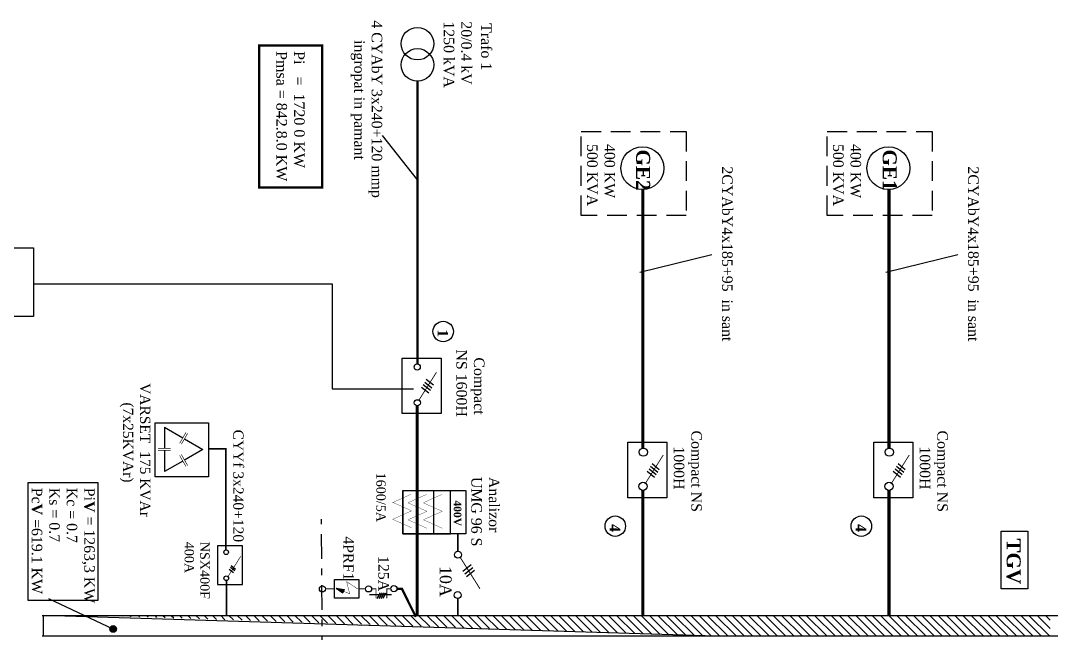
# Model space of a CAD drawing. Extents: x -12085 to 47, y -14993 to 123352.
# Drawn here: x -12050.2 to -12028.1, y -14919.7 to -14906.56 of the extents above; entities that cross this region are included whole.
import ezdxf

# ---------------------------------------------------------------- set-up
doc = ezdxf.new("R2010")
doc.units = 0
doc.header["$MEASUREMENT"] = 0
doc.linetypes.add('DASHED', pattern=[0.211667, 0.141111, -0.070556])
doc.linetypes.add('DOUBLE_DASHED', pattern=[1.093611, 0.529167, -0.211667, 0.141111, -0.211667])
doc.layers.add('Circuite', color=7, linetype='CONTINUOUS', lineweight=25)
doc.layers.add('ELECTRICAL', color=7, linetype='CONTINUOUS')
doc.layers.add('Texte', color=7, linetype='CONTINUOUS')

msp = doc.modelspace()

# ---------------------------------------------------------------- hatches: boundary and pattern name
at = {"layer": 'Circuite', "linetype": 'Continuous'}
h = msp.add_hatch(color=256, dxfattribs=at)
h.paths.add_polyline_path([(-12043.277, -14918.792), (-12043.263, -14918.759), (-12043.423, -14918.731)])
h.paths.add_polyline_path([(-12043.292, -14918.827), (-12043.277, -14918.792), (-12043.423, -14918.731), (-12043.431, -14918.729)])
at = {"layer": 'Circuite', "linetype": 'Continuous', "ltscale": 5}
h = msp.add_hatch(dxfattribs=at)
h.set_pattern_fill('ANSI31', color=1, angle=-90, style=0)
h.set_pattern_definition([(315, (-11933.80855, -14900.24343), (0.08838835, 0.08838835), [])])
h.paths.add_polyline_path([(-12028.129, -14919.759), (-12028.129, -14919.312), (-12042.974, -14919.312), (-12042.973, -14919.499), (-12035.29, -14919.759)])
h.paths.add_polyline_path([(-12042.973, -14919.499), (-12042.974, -14919.312), (-12044.284, -14919.312), (-12044.228, -14919.457)])
h.paths.add_polyline_path([(-12044.228, -14919.457), (-12044.284, -14919.312), (-12048.485, -14919.312)])
at = {"layer": 'ELECTRICAL', "linetype": 'Continuous'}
msp.add_hatch(color=1, dxfattribs=at).paths.add_polyline_path([(-12048.211, -14919.531, 1), (-12048.211, -14919.673, 1)])

# ---------------------------------------------------------------- linework, layer by layer
at = {"layer": 'Circuite', "linetype": 'Continuous', "ltscale": 5}
for p, q in [((-12041.689, -14909.973), (-12042.442, -14909.023)), ((-12049.931, -14912.201), (-12043.518, -14912.201)), ((-12043.518, -14912.201), (-12043.518, -14914.452)), ((-12043.518, -14914.452), (-12041.776, -14914.452))]:
    msp.add_line(p, q, dxfattribs=at)
at = {"layer": 'Circuite', "linetype": 'Continuous'}
for p, q in [((-12047.115, -14915.276), (-12047.115, -14915.732)), ((-12047.115, -14915.276), (-12046.72, -14915.504)), ((-12046.684, -14915.525), (-12046.29, -14915.753)), ((-12047.115, -14915.773), (-12047.115, -14916.229)), ((-12046.29, -14915.753), (-12046.684, -14915.981)), ((-12046.72, -14916.001), (-12047.115, -14916.229)), ((-12043.432, -14918.729), (-12043.263, -14918.759)), ((-12043.432, -14918.729), (-12043.292, -14918.827)), ((-12043.263, -14918.759), (-12043.292, -14918.827)), ((-12042.251, -14918.873), (-12042.719, -14918.873)), ((-12042.493, -14918.828), (-12042.56, -14918.946)), ((-12042.45, -14918.828), (-12042.517, -14918.946)), ((-12042.408, -14918.828), (-12042.475, -14918.946)), ((-12042.367, -14918.832), (-12042.434, -14918.95))]:
    msp.add_line(p, q, dxfattribs=at)
at = {"layer": 'Circuite', "linetype": 'DOUBLE_DASHED'}
for p, q in [((-12045.73, -14918.319), (-12045.637, -14918.393)), ((-12045.701, -14918.274), (-12045.608, -14918.349)), ((-12045.681, -14918.242), (-12045.588, -14918.317)), ((-12040.715, -14918.36), (-12040.542, -14918.221)), ((-12040.675, -14918.421), (-12040.502, -14918.283)), ((-12040.639, -14918.48), (-12040.466, -14918.342))]:
    msp.add_line(p, q, dxfattribs=at)
at = {"layer": 'Circuite', "linetype": 'Continuous', "ltscale": 5, "const_width": 0.05, "flags": 128}
for points in [[(-12041.693, -14913.913), (-12041.693, -14907.843)], [(-12042.127, -14918.738), (-12042.026, -14918.738), (-12041.726, -14919.343)]]:
    msp.add_lwpolyline(points, dxfattribs=at)
at = {"layer": 'Circuite', "linetype": 'Continuous', "ltscale": 5}
for points in [[(-12049.918, -14911.433), (-12049.918, -14912.902), (-12051.81, -14912.902), (-12051.81, -14911.433)], [(-12040.657, -14916.63), (-12040.657, -14917.56), (-12042.008, -14917.56), (-12042.008, -14916.63)]]:
    msp.add_lwpolyline(points, close=True, dxfattribs=at)
at = {"layer": 'Circuite', "linetype": 'Continuous'}
for points in [[(-12046.172, -14915.181), (-12046.172, -14916.34), (-12047.312, -14916.34), (-12047.312, -14915.181)], [(-12045.977, -14917.817), (-12045.977, -14918.652), (-12045.444, -14918.652), (-12045.444, -14917.817)], [(-12042.95, -14918.543), (-12042.95, -14918.945), (-12043.469, -14918.945), (-12043.469, -14918.543)]]:
    msp.add_lwpolyline(points, close=True, dxfattribs=at)
at = {"layer": 'Circuite', "linetype": 'Continuous', "flags": 128}
for points, const_width in [([(-12046.72, -14915.504), (-12046.652, -14915.386), (-12046.788, -14915.622)], 0.0136), ([(-12046.684, -14915.525), (-12046.616, -14915.407), (-12046.752, -14915.642)], 0.0136), ([(-12046.69, -14915.453), (-12046.749, -14915.555)], 0.00681), ([(-12046.655, -14915.473), (-12046.714, -14915.576)], 0.00681), ([(-12047.114, -14915.732), (-12046.978, -14915.732), (-12047.25, -14915.732)], 0.0136), ([(-12047.114, -14915.773), (-12046.978, -14915.773), (-12047.25, -14915.773)], 0.0136), ([(-12047.055, -14915.732), (-12047.173, -14915.732)], 0.00681), ([(-12047.055, -14915.773), (-12047.173, -14915.773)], 0.00681), ([(-12046.72, -14916.002), (-12046.652, -14916.12), (-12046.788, -14915.884)], 0.0136), ([(-12046.684, -14915.981), (-12046.616, -14916.099), (-12046.752, -14915.863)], 0.0136), ([(-12045.796, -14917.906), (-12045.796, -14915.742), (-12046.182, -14915.742)], 0.034), ([(-12046.69, -14916.053), (-12046.749, -14915.951)], 0.00681), ([(-12046.655, -14916.032), (-12046.714, -14915.93)], 0.00681), ([(-12040.825, -14917.935), (-12040.825, -14917.554)], 0.0303), ([(-12045.797, -14917.892), (-12045.796, -14917.906)], 0.034), ([(-12045.762, -14918.495), (-12045.478, -14918.043)], 0.0136), ([(-12040.772, -14918.071), (-12040.35, -14918.742)], 0.0202), ([(-12040.772, -14918.071), (-12040.35, -14918.742)], 0.0202), ([(-12045.785, -14919.308), (-12045.785, -14918.566)], 0.034), ([(-12043.466, -14918.742), (-12043.665, -14918.742)], 0.018), ([(-12042.969, -14918.746), (-12043.209, -14918.589), (-12043.145, -14918.848), (-12043.431, -14918.728), (-12043.431, -14918.728)], 0.009), ([(-12042.806, -14918.742), (-12042.947, -14918.742)], 0.018), ([(-12042.688, -14918.74), (-12042.581, -14918.74), (-12042.581, -14918.942)], 0.018), ([(-12042.267, -14918.74), (-12042.347, -14918.74), (-12042.347, -14918.942)], 0.018), ([(-12040.825, -14919.321), (-12040.825, -14918.934)], 0.0303)]:
    msp.add_lwpolyline(points, dxfattribs=dict(at, const_width=const_width))
at = {"layer": 'Circuite', "color": 1, "linetype": 'Continuous', "ltscale": 5}
msp.add_lwpolyline([(-12028.61, -14917.503), (-12028.61, -14918.74), (-12029.181, -14918.74), (-12029.181, -14917.503)], close=True, dxfattribs=at)
at = {"layer": 'Circuite', "linetype": 'Continuous', "ltscale": 5}
for centre in [(-12041.691, -14907.054), (-12041.691, -14907.509)]:
    msp.add_circle(centre, 0.349, dxfattribs=at)
at = {"layer": 'Circuite', "color": 1, "linetype": 'Continuous', "ltscale": 5}
for centre in [(-12041.139, -14913.225), (-12037.451, -14917.398), (-12032.177, -14917.398)]:
    msp.add_circle(centre, 0.219, dxfattribs=at)
at = {"layer": 'Circuite', "linetype": 'Continuous'}
for centre, radius in [((-12045.791, -14917.956), 0.05), ((-12040.824, -14918.011), 0.0743), ((-12045.789, -14918.515), 0.05), ((-12043.728, -14918.742), 0.0662), ((-12042.74, -14918.742), 0.0662), ((-12042.197, -14918.739), 0.0662), ((-12040.827, -14918.875), 0.0743)]:
    msp.add_circle(centre, radius, dxfattribs=at)
at = {"layer": 'ELECTRICAL', "linetype": 'Continuous'}
for p, q in [((-12035.382, -14911.584), (-12036.923, -14911.958)), ((-12030.109, -14911.584), (-12031.65, -14911.958)), ((-12041.698, -14913.919), (-12041.698, -14913.919)), ((-12036.86, -14915.725), (-12036.86, -14915.725)), ((-12031.586, -14915.725), (-12031.586, -14915.725)), ((-12049.715, -14919.312), (-12049.715, -14919.759)), ((-12035.29, -14919.759), (-12049.715, -14919.312))]:
    msp.add_line(p, q, dxfattribs=at)
at = {"layer": 'ELECTRICAL', "linetype": 'DOUBLE_DASHED'}
for p, q in [((-12041.534, -14914.308), (-12041.38, -14914.432)), ((-12041.501, -14914.246), (-12041.347, -14914.37)), ((-12041.602, -14914.416), (-12041.448, -14914.539)), ((-12041.566, -14914.361), (-12041.412, -14914.484)), ((-12036.696, -14916.115), (-12036.542, -14916.238)), ((-12036.661, -14916.057), (-12036.507, -14916.181)), ((-12031.423, -14916.115), (-12031.269, -14916.238)), ((-12031.388, -14916.057), (-12031.234, -14916.181)), ((-12036.764, -14916.222), (-12036.61, -14916.345)), ((-12036.728, -14916.167), (-12036.574, -14916.291)), ((-12031.491, -14916.222), (-12031.337, -14916.345)), ((-12031.455, -14916.167), (-12031.301, -14916.291)), ((-12043.728, -14920.284), (-12043.749, -14917.25))]:
    msp.add_line(p, q, dxfattribs=at)
at = {"layer": 'ELECTRICAL', "color": 1, "linetype": 'Continuous'}
msp.add_line((-12049.597, -14918.951), (-12048.223, -14919.596), dxfattribs=at)
at = {"layer": 'ELECTRICAL', "color": 1, "linetype": 'Continuous', "const_width": 0.05}
msp.add_lwpolyline([(-12043.731, -14907.09), (-12043.731, -14910.138), (-12045.083, -14910.138), (-12045.083, -14907.09)], close=True, dxfattribs=at)
at = {"layer": 'ELECTRICAL', "linetype": 'Continuous', "flags": 128}
msp.add_lwpolyline([(-12043.731, -14907.09), (-12043.731, -14910.138), (-12045.083, -14910.138), (-12045.083, -14907.09), (-12043.731, -14907.09)], dxfattribs=at)
at = {"layer": 'ELECTRICAL', "linetype": 'DASHED', "ltscale": 3}
for points in [[(-12035.933, -14908.939), (-12035.933, -14910.734), (-12038.18, -14910.734), (-12038.18, -14908.939)], [(-12030.659, -14908.939), (-12030.659, -14910.734), (-12032.906, -14910.734), (-12032.906, -14908.939)]]:
    msp.add_lwpolyline(points, close=True, dxfattribs=at)
at = {"layer": 'ELECTRICAL', "linetype": 'Continuous', "flags": 128}
for points, const_width in [([(-12036.86, -14910.172), (-12036.86, -14915.725)], 0.07), ([(-12031.586, -14910.172), (-12031.586, -14915.725)], 0.07), ([(-12041.66, -14914.697), (-12041.284, -14914.099)], 0.018), ([(-12041.697, -14914.814), (-12041.697, -14919.324)], 0.07), ([(-12036.798, -14916.469), (-12036.422, -14915.871)], 0.018), ([(-12031.525, -14916.469), (-12031.149, -14915.871)], 0.018), ([(-12036.86, -14916.632), (-12036.86, -14919.315)], 0.07), ([(-12031.586, -14916.632), (-12031.586, -14919.315)], 0.07)]:
    msp.add_lwpolyline(points, dxfattribs=dict(at, const_width=const_width))
at = {"layer": 'ELECTRICAL', "linetype": 'Continuous'}
for points in [[(-12041.182, -14913.793), (-12041.182, -14914.983), (-12042.017, -14914.983), (-12042.017, -14913.793)], [(-12036.345, -14915.6), (-12036.345, -14916.789), (-12037.18, -14916.789), (-12037.18, -14915.6)], [(-12031.071, -14915.6), (-12031.071, -14916.789), (-12031.906, -14916.789), (-12031.906, -14915.6)]]:
    msp.add_lwpolyline(points, close=True, dxfattribs=at)
at = {"layer": 'ELECTRICAL', "color": 1, "linetype": 'Continuous'}
msp.add_lwpolyline([(-12048.545, -14916.465), (-12048.545, -14918.991), (-12050.032, -14918.991), (-12050.032, -14916.465)], close=True, dxfattribs=at)
at = {"layer": 'ELECTRICAL', "linetype": 'Continuous'}
msp.add_lwpolyline([(-12049.733, -14919.312), (-12025.63, -14919.312), (-12025.63, -14919.759), (-12049.733, -14919.759)], dxfattribs=at)
for centre, radius in [((-12036.87, -14909.722), 0.46), ((-12031.596, -14909.722), 0.46), ((-12041.697, -14913.984), 0.0662), ((-12041.695, -14914.753), 0.0662), ((-12036.85, -14915.812), 0.0874), ((-12031.576, -14915.812), 0.0874), ((-12036.857, -14916.545), 0.0874), ((-12031.584, -14916.545), 0.0874)]:
    msp.add_circle(centre, radius, dxfattribs=at)
at = {"layer": 'ELECTRICAL', "color": 1, "linetype": 'Continuous'}
msp.add_circle((-12048.211, -14919.602), 0.071, dxfattribs=at)
at = {"layer": 'Texte', "linetype": 'Continuous'}
for p, q in [((-12042.005, -14916.63), (-12042.005, -14917.561)), ((-12041.348, -14916.63), (-12041.348, -14917.561)), ((-12042.008, -14917.56), (-12040.985, -14917.56))]:
    msp.add_line(p, q, dxfattribs=at)
at = {"layer": 'Texte', "linetype": 'Continuous', "const_width": 0.00657, "flags": 128}
for points in [[(-12041.829, -14916.715), (-12042.235, -14916.897)], [(-12041.49, -14916.715), (-12041.897, -14916.897)], [(-12041.162, -14916.715), (-12041.568, -14916.897)], [(-12041.816, -14917.069), (-12042.222, -14916.887)], [(-12041.487, -14917.08), (-12041.894, -14916.898)], [(-12041.159, -14917.08), (-12041.565, -14916.898)], [(-12041.816, -14917.069), (-12042.222, -14917.251)], [(-12041.487, -14917.08), (-12041.894, -14917.261)], [(-12041.159, -14917.08), (-12041.565, -14917.261)], [(-12041.816, -14917.433), (-12042.222, -14917.251)], [(-12041.487, -14917.443), (-12041.894, -14917.261)], [(-12041.159, -14917.443), (-12041.565, -14917.261)]]:
    msp.add_lwpolyline(points, dxfattribs=at)
at = {"layer": 'Texte', "linetype": 'Continuous'}
msp.add_lwpolyline([(-12040.657, -14916.63), (-12040.657, -14917.56), (-12040.985, -14917.56), (-12040.985, -14916.63)], close=True, dxfattribs=at)

# ---------------------------------------------------------------- texts
at = {"layer": 'Circuite', "linetype": 'Continuous', "attachment_point": 1, "rotation": 270}
for s, insert, char_height, width in [('{\\fTimes New Roman|b0|i0|c0|p18;VARSET  175 KVAr\\P     (7x25KVAr)}', (-12047.416, -14914.33), 0.22, 2.83991), ('{\\fTimes New Roman|b0|i0|c0|p18;4PRF1}', (-12043.056, -14917.614), 0.22501, 2.00758), ('{\\fTimes New Roman|b0|i0|c0|p18;NSX400F\\P400A}', (-12046.148, -14917.734), 0.2, 1.74668), ('{\\fTimes New Roman|b0|i0|c0|p18;125A}', (-12042.303, -14918.037), 0.22501, 0.72545)]:
    msp.add_mtext(s, dxfattribs=dict(at, insert=insert, char_height=char_height, width=width))
at = {"layer": 'Circuite', "linetype": 'DOUBLE_DASHED', "insert": (-12045.42, -14915.328), "char_height": 0.22, "width": 3.78875, "attachment_point": 1, "rotation": 270}
msp.add_mtext('{\\fTimes New Roman|b0|i0|c0|p18;CYYf 3x240+120}', dxfattribs=at)
at = {"layer": 'ELECTRICAL', "linetype": 'DOUBLE_DASHED', "char_height": 0.22501, "attachment_point": 1, "rotation": 270}
for s, insert, width in [('{\\fTimes New Roman|b0|i0|c0|p18;4 CYAbY 3x240+120 mmp\\P     ingropat in pamant}', (-12042.447, -14906.552), 5.01036), ('{\\fTimes New Roman|b0|i0|c0|p18;2CYAbY4x185+95  in sant}', (-12034.936, -14909.685), 6.79675), ('{\\fTimes New Roman|b0|i0|c0|p18;2CYAbY4x185+95  in sant}', (-12029.662, -14909.685), 5.01036)]:
    msp.add_mtext(s, dxfattribs=dict(at, insert=insert, width=width))
at = {"layer": 'ELECTRICAL', "linetype": 'Continuous', "attachment_point": 1, "rotation": 270}
for s, insert, char_height, width in [('{\\fTimes New Roman|b0|i0|c0|p18;Trafo 1}', (-12040.102, -14906.614), 0.22501, 9.53969), ('{\\fTimes New Roman|b0|i0|c0|p18;Pi   =  1720 0 KW\\PPmsa = 842.8.0 KW}', (-12044.109, -14907.213), 0.22681, 2.89763), ('{\\fTimes New Roman|b0|i0|c0|p18;400 KW\\P500 KVA}', (-12037.456, -14909.204), 0.22501, 1.39912), ('{\\fTimes New Roman|b0|i0|c0|p18;400 KW\\P500 KVA}', (-12032.183, -14909.204), 0.22501, 1.39912), ('{\\fTimes New Roman|b1|i0|c0|p18;GE2}', (-12036.704, -14909.322), 0.3, 0.78845), ('{\\fTimes New Roman|b1|i0|c0|p18;GE1}', (-12031.418, -14909.322), 0.3, 0.78845), ('{\\fTimes New Roman|b1|i0|c0|p18;\\C1;1}', (-12041.035, -14913.177), 0.22501, 0.72545), ('{\\fTimes New Roman|b0|i0|c0|p18;\\C1;Pi\\fTimes New Roman|b1|i0|c0|p18;V\\fTimes New Roman|b0|i0|c0|p18; = 1263,3 KW\\PKc = 0.7\\PKs = 0.7\\PPc\\fTimes New Roman|b1|i0|c0|p18;V\\fTimes New Roman|b0|i0|c0|p18; =619.1 KW}', (-12048.608, -14916.575), 0.225015, 3.27837), ('{\\fTimes New Roman|b1|i0|c0|p18;\\C1;4}', (-12037.347, -14917.351), 0.22501, 0.72545), ('{\\fTimes New Roman|b1|i0|c0|p18;\\C1;4}', (-12032.073, -14917.351), 0.22501, 0.72545), ('{\\fTimes New Roman|b1|i0|c0|p18;\\C1;TGV}', (-12028.761, -14917.661), 0.3, 6.40415)]:
    msp.add_mtext(s, dxfattribs=dict(at, insert=insert, char_height=char_height, width=width))
at = {"layer": 'Texte', "linetype": 'Continuous', "attachment_point": 1, "rotation": 270}
for s, insert, char_height, width in [('{\\fTimes New Roman|b0|i0|c0|p18;20/0.4 kV\\P1250 kVA}', (-12040.528, -14906.574), 0.22501, 1.89523), ('{\\fTimes New Roman|b0|i0|c0|p18;  Compact \\PNS 1600H}', (-12040.255, -14913.61), 0.22501, 1.89523), ('{\\fTimes New Roman|b0|i0|c0|p18;Compact NS \\P    1000H}', (-12035.596, -14915.347), 0.22501, 2.4893), ('{\\fTimes New Roman|b0|i0|c0|p18;Compact NS \\P    1000H}', (-12030.323, -14915.347), 0.22501, 2.4893), ('{\\fTimes New Roman|b0|i0|c0|p18;1600/5A}', (-12042.372, -14916.251), 0.2, 1.29972), ('{\\fTimes New Roman|b1|i0|c0|p18;400V}', (-12040.749, -14916.845), 0.16429, 0.27811), ('{\\fTimes New Roman|b0|i0|c0|p18;10A}', (-12040.959, -14918.254), 0.25275, 1.74691)]:
    msp.add_mtext(s, dxfattribs=dict(at, insert=insert, char_height=char_height, width=width))
at = {"layer": 'Texte', "linetype": 'DOUBLE_DASHED', "insert": (-12039.936, -14916.341), "char_height": 0.22501, "width": 5.62796, "attachment_point": 1, "rotation": 270}
msp.add_mtext('{\\fTimes New Roman|b0|i0|c0|p18;Analizor \\PUMG 96 S}', dxfattribs=at)

doc.saveas('drawing.dxf')
